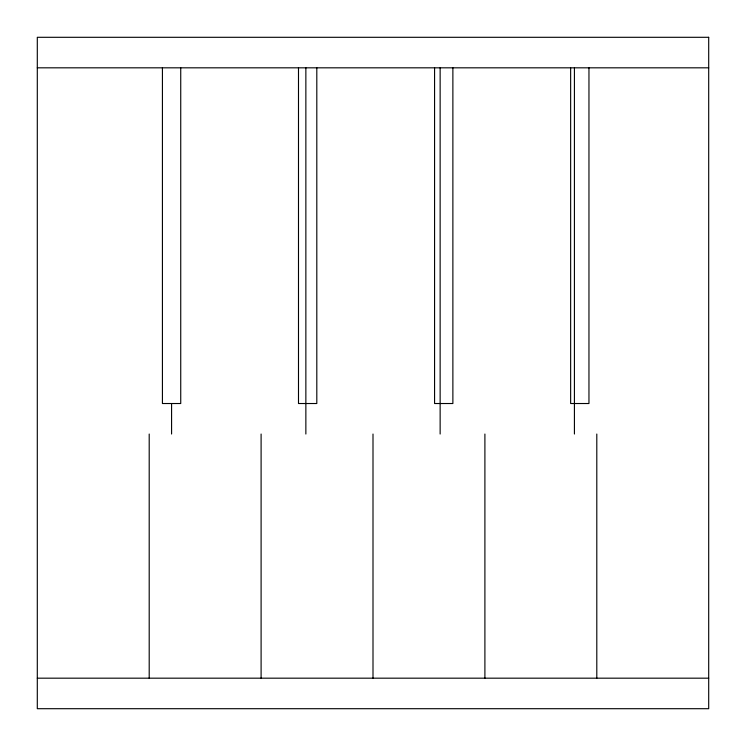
<?xml version="1.0" encoding="UTF-8"?>
<svg xmlns="http://www.w3.org/2000/svg" width="746" height="746" viewBox="0 0 746 746"><rect width="100%" height="100%" fill="white"/><g stroke="black" fill="none" stroke-linecap="round" stroke-linejoin="round"><path stroke-width="1.12" d="M37.3 67.821L708.7 67.821M37.3 678.179L708.7 678.179M596.8 434.032L596.8 678.179M588.958 67.821L588.958 403.521L570.643 403.521L570.643 67.821M574.42 67.821L574.42 434.032M484.9 434.032L484.9 678.179M452.878 67.821L452.878 403.521L434.573 403.521L434.573 67.821M440.14 67.821L440.14 434.032M373 434.032L373 678.179M316.808 67.821L316.808 403.521L298.493 403.521L298.493 67.821M305.86 67.821L305.86 434.032M261.1 434.032L261.1 678.179M180.737 67.821L180.737 403.521L162.423 403.521L162.423 67.821M171.58 403.521L171.58 434.032M149.2 434.032L149.2 678.179M708.7 37.3L37.3 37.3L37.3 708.7L708.7 708.7L708.7 37.3"/></g></svg>
